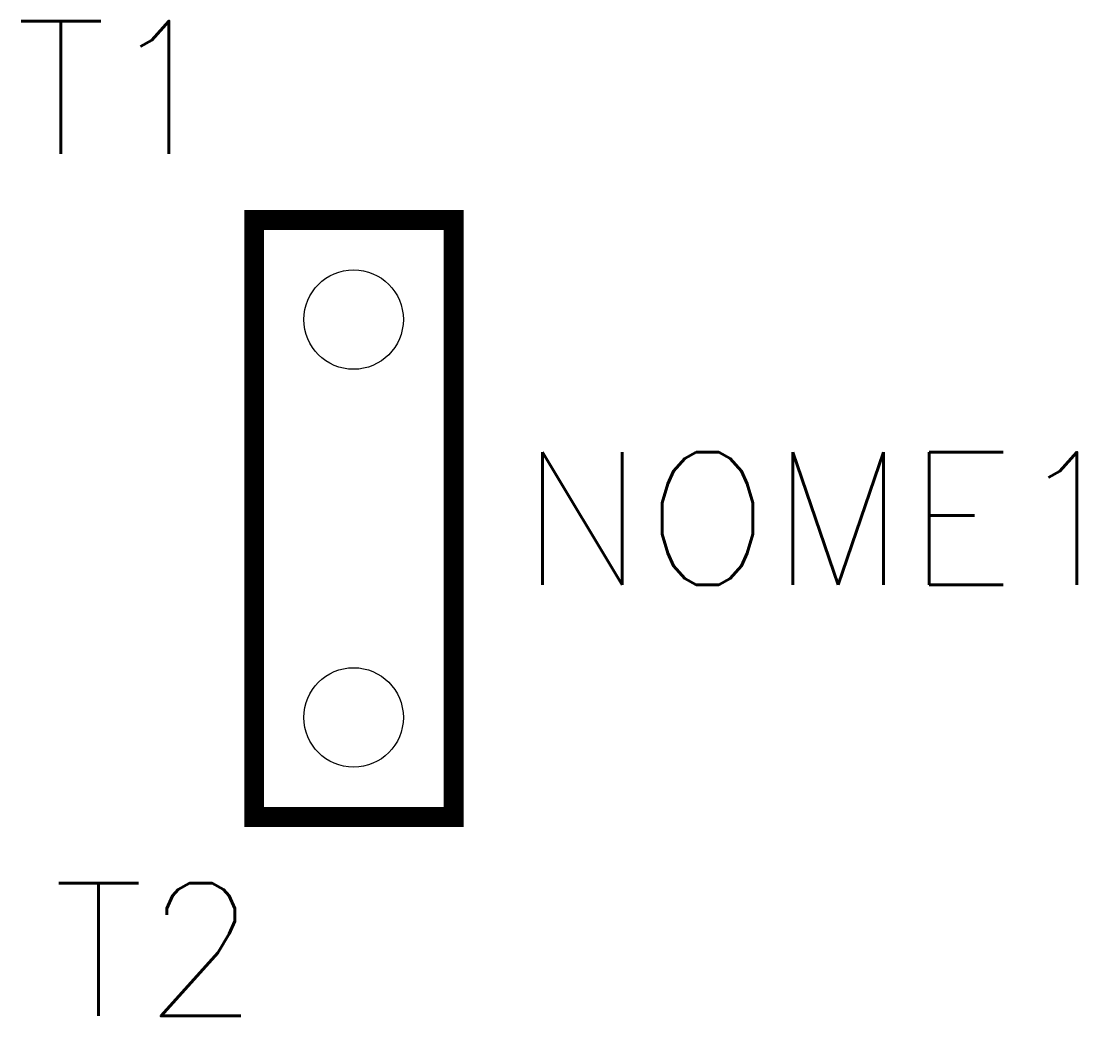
# Model space of a CAD drawing. Header units: millimetres. Extents: x -5 to 10.9, y -11.3 to 3.7.
import ezdxf
from ezdxf.enums import TextEntityAlignment as Align

# ---------------------------------------------------------------- set-up
doc = ezdxf.new("R2010")
doc.units = ezdxf.units.MM
doc.styles.add('ROMANS', font='romans')

msp = doc.modelspace()

# ---------------------------------------------------------------- linework, layer by layer
at = {"color": 5, "const_width": 0.3}
msp.add_lwpolyline([(1.508, -8.25), (1.508, 0.75), (-1.5, 0.75), (-1.5, -8.25)], close=True, dxfattribs=at)
at = {"color": 7}
for centre in [(0, -0.75), (0, -6.75)]:
    msp.add_circle(centre, 0.75, dxfattribs=at)

# ---------------------------------------------------------------- texts
at = {"lineweight": -3, "style": 'ROMANS'}
for tag, text, p in [('T1', 'T1', (-2.014, 2.75)), ('T2', 'T2', (-1.446, -10.25))]:
    msp.add_attdef(tag, text=text, height=2, dxfattribs=at).set_placement(p, align=Align.MIDDLE_RIGHT)
msp.add_attdef('NOME1', text='', height=2, dxfattribs=at).set_placement((2.508, -3.75), align=Align.MIDDLE_LEFT)

doc.saveas('drawing.dxf')
